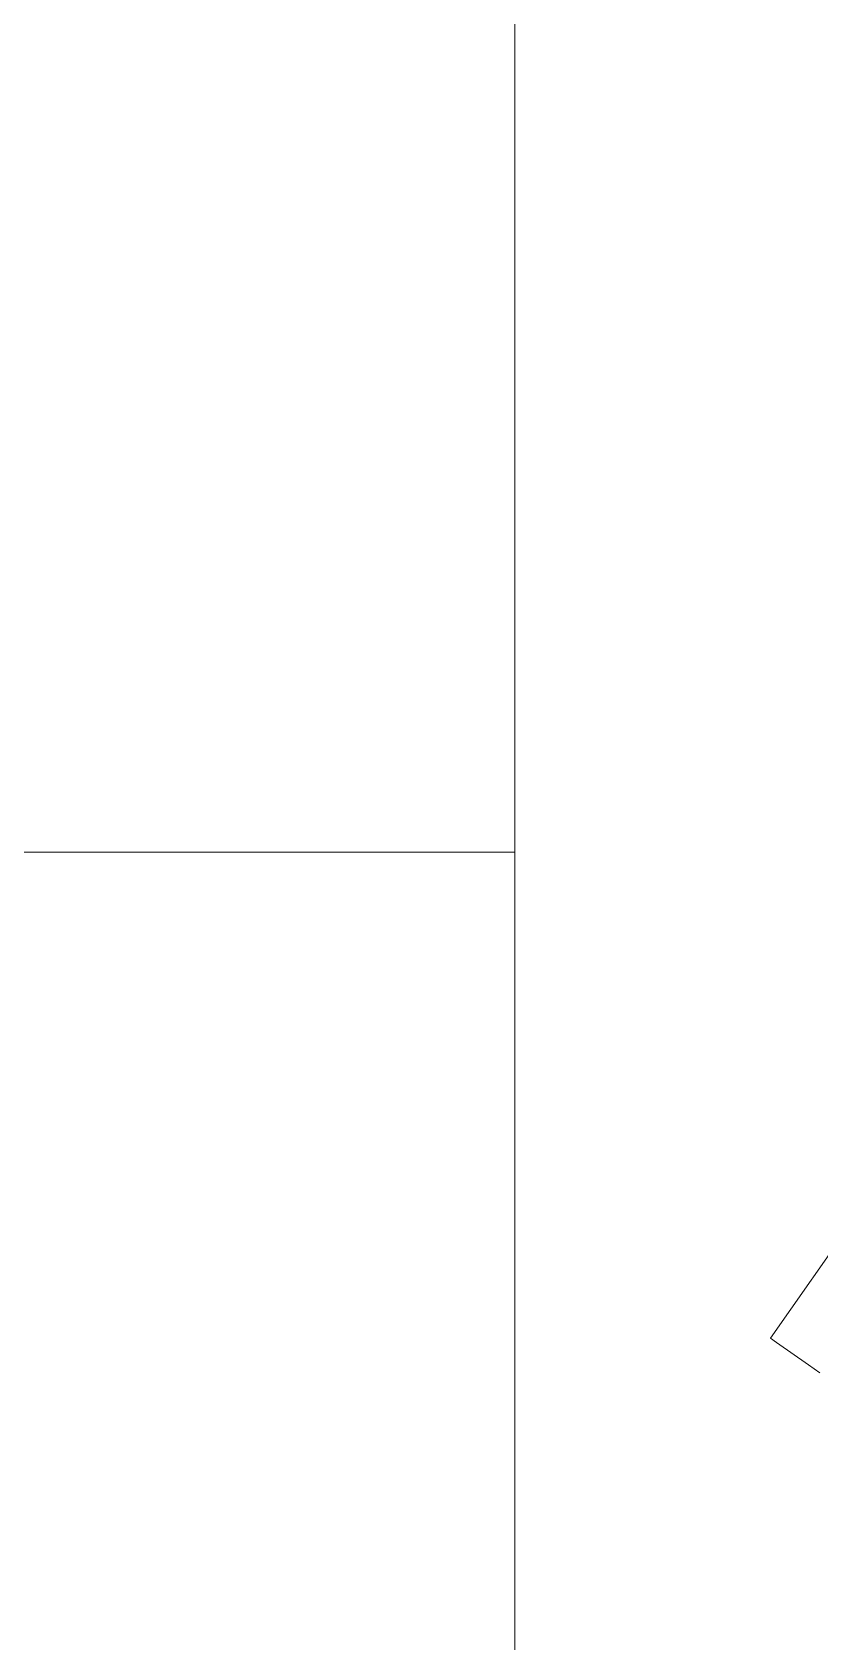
# Model space of a CAD drawing. Header units: inches. Extents: x 1 to 4637, y -664 to 702.
# Drawn here: x 1119.86 to 1127.57, y -28.72 to -12.97 of the extents above; entities that cross this region are included whole.
import ezdxf

# ---------------------------------------------------------------- set-up
doc = ezdxf.new("R2010")
doc.units = ezdxf.units.IN
doc.header["$MEASUREMENT"] = 0
doc.layers.add('I-FURN', color=30, linetype='Continuous', lineweight=9)

# ---------------------------------------------------------------- blocks, each defined once
blk = doc.blocks.new('Desk - Group 3 - No Side Chairs-V12-New Construction - Tel_Data_Elec Plan')
at = {"layer": 'I-FURN'}
for p, q in [((20, 48), (20, 0)), ((10.904, 0), (72, 0)), ((20, 0), (10.904, 0)), ((15.205, -2.558), (15.246, -2.5)), ((30.081, -12.887), (15.246, -2.5)), ((14.984, -2.874), (15.205, -2.558)), ((14.907, -2.984), (14.984, -2.874))]:
    blk.add_line(p, q, dxfattribs=at)

msp = doc.modelspace()

# ---------------------------------------------------------------- block references
at = {"layer": 'I-FURN', "rotation": 89.99999999999991}
msp.add_blockref('Desk - Group 3 - No Side Chairs-V12-New Construction - Tel_Data_Elec Plan', (1124.586, -40.992), dxfattribs=at)

doc.saveas('drawing.dxf')
